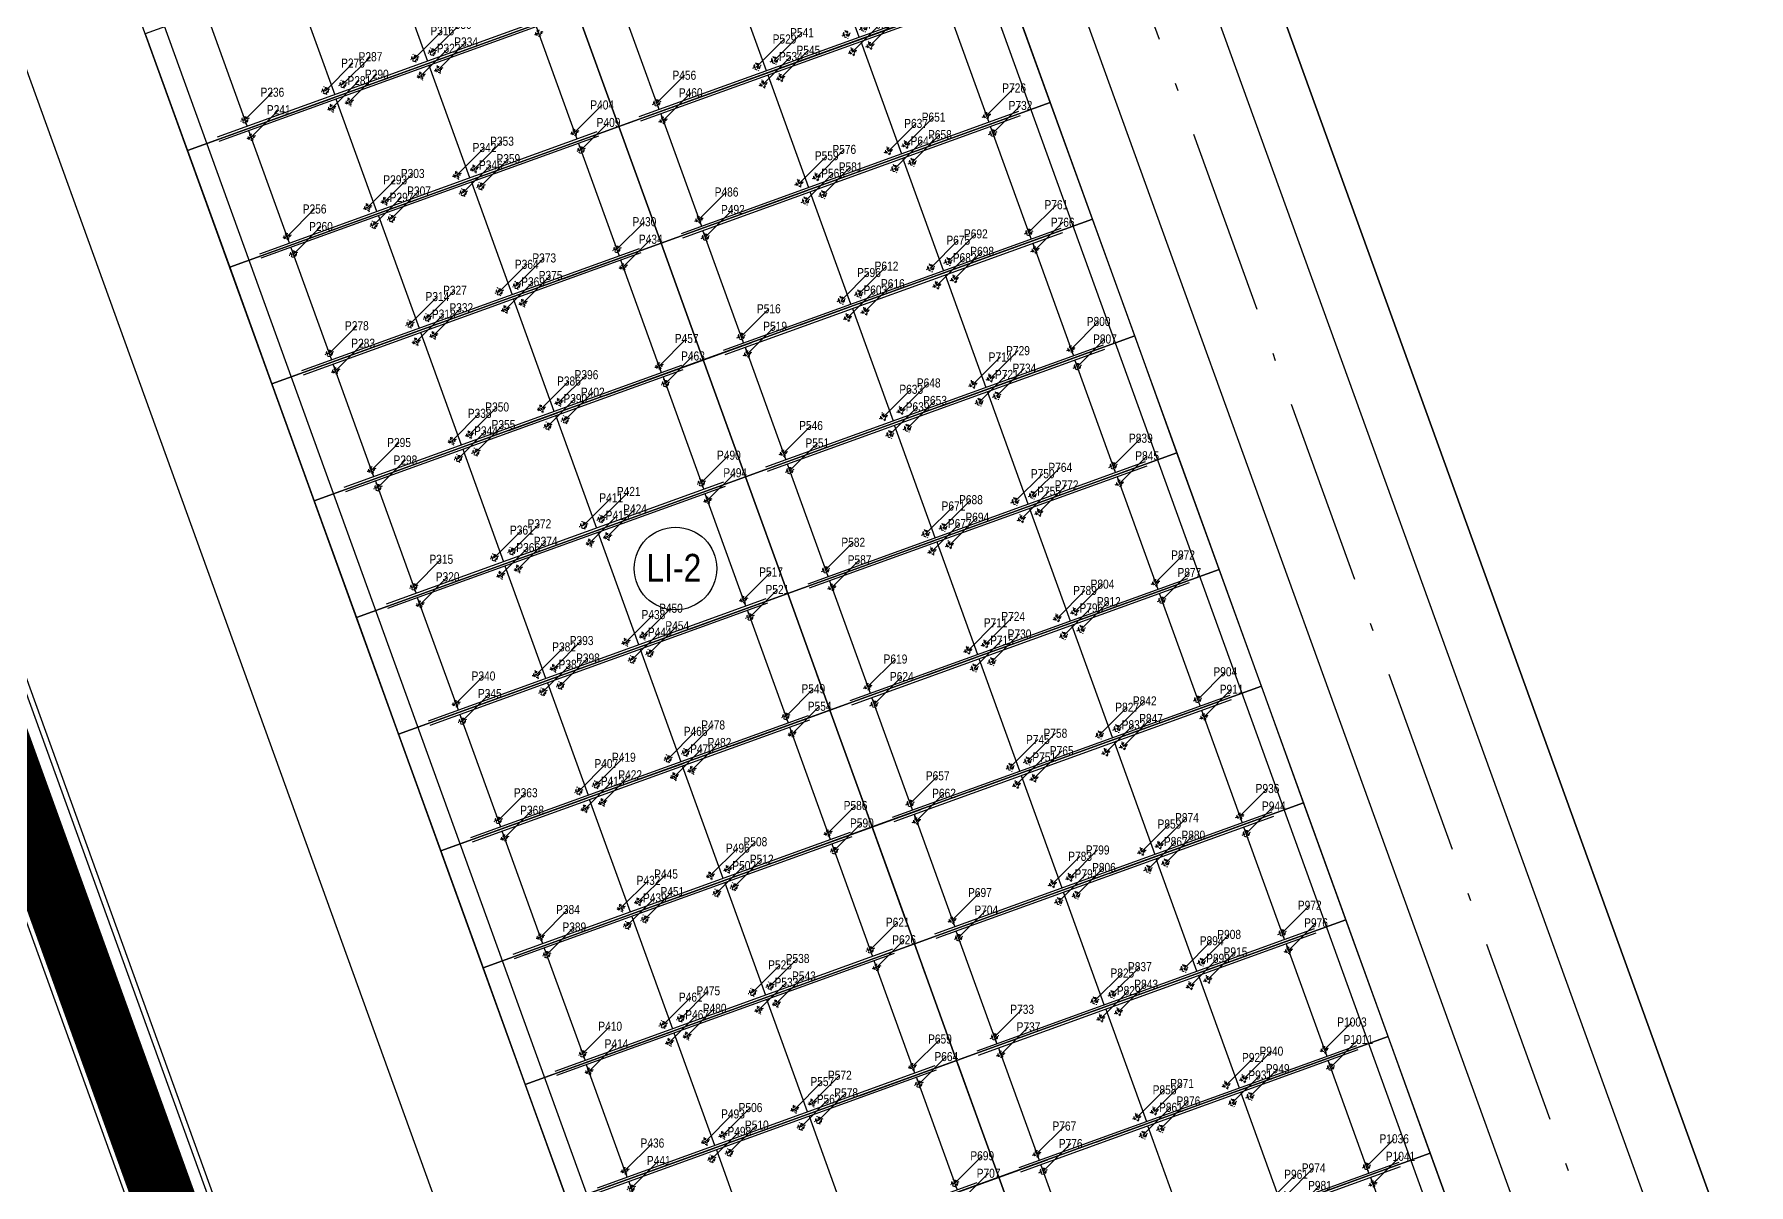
# Model space of a CAD drawing. Header units: millimetres. Extents: x 0 to 571985, y 0 to 2066666.
# Drawn here: x 568657.5 to 568740.3, y 2066276.6 to 2066332.2 of the extents above; entities that cross this region are included whole.
import ezdxf
from ezdxf.enums import TextEntityAlignment as Align
from ezdxf.xclip import XClip

# ---------------------------------------------------------------- set-up
doc = ezdxf.new("R2010")
doc.units = ezdxf.units.MM
for name, pattern in [('ACAD_ISO10W100', [18.5, 12, -3, 0.5, -3]), ('CENTER', [3, 1.5, -0.5, 0.5, -0.5]), ('CENTER2', [1.125, 0.75, -0.125, 0.125, -0.125]), ('HIDDEN', [0.75, 0.5, -0.25]), ('Xref Grid (A1)$0$CENTER2', [1.125, 0.75, -0.125, 0.125, -0.125])]:
    doc.linetypes.add(name, pattern=pattern)
for name, color, linetype, lineweight in [('A-KY HIEU', 34, 'Continuous', 20), ('A-NET THAY', 125, 'Continuous', 18), ('boDnv', 54, 'Continuous', 25), ('E- RANH GIOI', 1, 'CENTER', 13), ('kata_text', 254, 'Continuous', 30)]:
    doc.layers.add(name, color=color, linetype=linetype, lineweight=lineweight)
for name, color, linetype in [('BoThamCo', 94, 'Continuous'), ('CDC.01.AXIS', 160, 'CENTER2'), ('ChiaLo', 128, 'CENTER'), ('datOlienke', 42, 'Continuous'), ('LogDg', 7, 'Continuous'), ('LoLK', 6, 'Continuous'), ('RANHGIOI', 2, 'HIDDEN'), ('TimDg', 222, 'Continuous'), ('ViaHeS', 32, 'Continuous'), ('Xref Grid (A1)$0$01.AXIS', 160, 'Xref Grid (A1)$0$CENTER2')]:
    doc.layers.add(name, color=color, linetype=linetype)
doc.styles.add('kata_dim', font='vnrms.shx', dxfattribs={"width": 0.66, "oblique": 7})
doc.styles.add('kata_text', font='arial.ttf', dxfattribs={"width": 0.8})
doc.styles.add('rms', font='romans.shx', dxfattribs={"width": 0.7, "bigfont": 'vns.shx'})
doc.styles.add('VNH', font='', dxfattribs={"height": 2.5})
doc.styles.get('VNH').set_extended_font_data('.VnArial NarrowH')
doc.linetypes.add('ADL', pattern='A,0.125,-0.15,["++",rms,S=0.5,R=0,X=0,Y=-0.2245],-1.35,1.125', length=2.75)
doc.dimstyles.new('kata_dim_iso', dxfattribs={"dimtxt": 2.5, "dimasz": 1.5, "dimexe": 1.5, "dimexo": 2.5, "dimtad": 1, "dimdec": 0, "dimzin": 0, "dimdsep": 46, "dimtxsty": 'kata_dim', "dimblk": 'kata_block_ArchTick', "dimcen": 0.09, "dimdle": 1.2, "dimclrd": 8, "dimclre": 8, "dimclrt": 3, "dimadec": 0, "dimazin": 0, "dimtfac": 1, "dimtdec": 0, "dimtix": 1, "dimtofl": 0, "dimtmove": 0, "dimatfit": 3, "dimfxl": 3.75, "dimfxlon": 1, "dimtolj": 1, "dimtzin": 0, "dimarcsym": 0})

# ---------------------------------------------------------------- blocks, each defined once
blk = doc.blocks.new('NEN')
at = {"layer": 'boDnv', "color": 10, "linetype": 'ADL', "ltscale": 0.25}
for points in [[(72.798, 19.248), (66.728, 21.45), (39.936, 9.771), (37.882, 4.109), (87.299, -94.695), (93.027, -96.404), (118.311, -81.695), (120.17, -75.467)], [(9.135, -145.213), (3.993, -143.345), (-37.434, -28.806), (-34.864, -22.833), (-8.048, -11.144), (-2.559, -13.506), (37.289, -123.679), (34.915, -130.214)], [(-60.776, -174.696), (-66.483, -171.94), (-108.509, -55.746), (-105.859, -50.094), (-78.427, -40.172), (-72.774, -42.821), (-30.437, -159.877), (-33.11, -165.412)]]:
    blk.add_lwpolyline(points, close=True, dxfattribs=at)
at = {"layer": 'BoThamCo'}
blk.add_lwpolyline([(25.78, -0.755), (18.959, 1.719), (12.14, -1.254), (9.257, -7.953), (48.895, -117.546), (54.917, -119.734), (74.12, -108.562), (76.205, -101.576)], close=True, dxfattribs=at)
blk.add_lwpolyline([(-54.313, -43.147), (-17.615, -144.611, 1), (-14.323, -143.421), (-51.021, -41.957, 1)], format="xyb", close=True, dxfattribs=at)
at = {"layer": 'ChiaLo', "ltscale": 5}
for points in [[(22.483, -138.604), (-21.838, -16.064)], [(-32.614, -45.073), (5.001, -31.468)], [(-30.574, -50.715), (7.042, -37.11)], [(-28.533, -56.357), (9.082, -42.752)], [(-26.492, -61.999), (11.123, -48.395)], [(-24.451, -67.642), (13.164, -54.037)], [(-22.411, -73.284), (15.205, -59.679)], [(-20.37, -78.926), (17.245, -65.321)], [(-18.329, -84.569), (19.286, -70.964)], [(-16.288, -90.211), (21.327, -76.606)], [(-14.248, -95.853), (23.368, -82.248)], [(-12.207, -101.495), (25.408, -87.891)], [(-10.166, -107.138), (27.449, -93.533)]]:
    blk.add_lwpolyline(points, dxfattribs=at)
at = {"layer": 'datOlienke'}
for points in [[(73.514, 20.052), (66.694, 22.526), (39.142, 10.516), (36.795, 4.047), (86.598, -95.529), (93.156, -97.487), (119.156, -82.36), (121.241, -75.374)], [(9.234, -146.312), (3.211, -144.125), (-38.509, -28.774), (-35.626, -22.074), (-8.05, -10.054), (-1.766, -12.758), (38.353, -123.68), (35.731, -130.896)], [(-60.844, -175.774), (-67.285, -172.663), (-109.59, -55.697), (-106.589, -49.294), (-78.377, -39.09), (-71.975, -42.092), (-29.353, -159.933), (-32.393, -166.226)]]:
    blk.add_lwpolyline(points, close=True, dxfattribs=at)
at = {"layer": 'LogDg'}
for points in [[(34.296, -348.766, -0.124666), (14.114, -339.771, 0.262937), (-5.331, -336.771, -0.009345), (-40.959, -349.473), (-145.868, -384.68, 0.405257), (-155.456, -403.235), (-146.557, -432.72), (-158.046, -436.187), (-166.572, -407.936, 0.423227), (-185.704, -398.049), (-272.077, -427.035, 0.40652), (-277.181, -436.964), (-262.947, -483.397), (-271.552, -486.035), (-285.593, -440.232, 0.421949), (-295.787, -434.992), (-422.26, -477.436, 0.346831), (-427.684, -485.726), (-426.662, -497.249, 0.109851), (-417.21, -527.045), (-422.398, -530.058, -0.109851), (-432.639, -497.779), (-433.194, -491.512, 0.484967), (-443.708, -484.634), (-484.199, -498.222, 0.36701), (-492.228, -511.51), (-484.402, -560.012), (-490.326, -560.967), (-497.433, -516.92, 0.457512), (-512.889, -507.388), (-525.337, -511.314, 0.375227), (-533.554, -524.795, 0.049445), (-523.248, -562.118), (-518.404, -576.577), (-525.515, -578.96), (-530.307, -564.659, -0.044276), (-540.221, -530.036, 0.448349), (-555.614, -520.863), (-568.853, -525.038), (-576.072, -502.149), (-552.391, -494.681, 0.333336), (-544.003, -482.976), (-545.865, -397.305, 0.120559), (-569.998, -307.198), (-621.979, -219.712, 0.334943), (-635.359, -214.239), (-686.931, -227.855), (-689.803, -216.977), (-647.957, -205.93, 0.498191), (-640.704, -188.198), (-654.378, -165.183, -0.144979), (-668.853, -108.061), (-659.845, 118.23, 0.428088), (-671.924, 130.707), (-689.222, 130.58), (-689.305, 141.83), (-670.344, 141.969, 0.400474), (-658.442, 153.492), (-657.828, 168.904), (-656.06, 189.374), (-648.588, 188.728), (-650.341, 168.432), (-650.889, 154.678, 0.425345), (-638.921, 142.201), (-621.613, 142.328, 0.402651), (-609.707, 153.94), (-609.387, 163.859, -0.019867), (-608.227, 179.942), (-606.8, 192.652), (-600.838, 191.983), (-602.264, 179.273, 0.019867), (-603.39, 163.665), (-603.676, 154.802, 0.425871), (-591.594, 142.415), (-548.362, 142.733), (-548.28, 131.483), (-592.887, 131.155, 0.401789), (-604.791, 119.578), (-607.754, 35.571, -0.005984), (-607.983, 30.718, 0.462462), (-599.177, 22.287), (-555.377, 26.801), (-554.762, 20.832), (-603.242, 15.836, 0.355613), (-610.381, 8.689), (-613.794, -24.838, 0.475348), (-605.015, -33.606), (-508.268, -23.636, 0.016072), (-476.806, -19.368, 0.37392), (-470.138, -11.259), (-470.705, 9.348), (-464.707, 9.513), (-464.235, -7.648, 0.461916), (-454.747, -15.288), (-421.581, -8.993, 0.020567), (-382.015, 0.216), (-299.764, 22.963, 0.415004), (-292.798, 35.293), (-296.969, 50.218), (-285.412, 53.448), (-281.218, 38.439, 0.413423), (-268.921, 31.492), (-169.968, 58.858, 0.427702), (-164.496, 69.052), (-169.623, 84.754), (-163.92, 86.616), (-158.479, 69.956, 0.400853), (-148.742, 64.729), (-123.897, 71.6, 0.437327), (-113.795, 91.173), (-114.462, 93.013), (-128.551, 136.154), (-105.736, 143.605), (-91.769, 100.833), (-90.91, 98.466, 0.429754), (-70.957, 89.772, 0.001079), (-63.934, 92.766, 0.001474), (-62.342, 93.454), (-47.534, 99.909, 0.386536), (-43.126, 109.726), (-48.301, 125.574), (-42.598, 127.436), (-38.076, 113.59, 0.442444), (-27.275, 108.739), (111.617, 169.28, 0.414214), (115.754, 179.811), (109.361, 194.478), (114.861, 196.875), (121.255, 182.208, 0.414214), (131.785, 178.071), (252.97, 230.894), (276.872, 241.312), (291.579, 249.057, 0.419837), (295.267, 261.365), (290.95, 269.196), (301.459, 274.99), (306.058, 266.648, 0.408717), (318.136, 263.031), (326.546, 267.464), (332.148, 256.836), (324.233, 252.656, 0.419466), (320.555, 240.352), (397.092, 101.523, 0.433643), (408.413, 98.649), (440.787, 119.386), (444.023, 114.334), (410.428, 92.813, 0.395048), (407.737, 82.215), (451.056, 3.639, -0.005576), (472.219, -35.781, 0.422017), (490.066, -41.118), (502.995, -33.918), (514.672, -54.886), (500.295, -62.892, 0.404193), (495.052, -80.181), (502.502, -94.711), (491.824, -100.186), (485.095, -87.061, 0.424556), (467.192, -81.64), (316.164, -165.913), (307.211, -171.115, 0.396001), (304.075, -181.611), (326.147, -225.742), (318.098, -229.768), (296.726, -187.038, 0.432664), (285.552, -183.699), (178.072, -246.148, 0.389772), (174.86, -256.488), (194.1, -297.126), (188.677, -299.693), (170.231, -260.733, 0.439085), (158.982, -257.239), (145.496, -265.075, -0.013452), (97.701, -291.151, 0.262926), (86.853, -307.563, -0.162068), (76.015, -333.842, 0.270323), (72.318, -353.653), (79.981, -375.074), (57.383, -383.157), (49.72, -361.737, 0.270325), (34.296, -348.766)], [(-54.548, -43.232), (-17.85, -144.696, 1), (-14.088, -143.336), (-50.786, -41.872, 1), (-54.548, -43.232)]]:
    blk.add_lwpolyline(points, format="xyb", dxfattribs=at)
for points in [[(83.769, -96.579), (34.233, 2.462, -0.429738), (38.192, 13.375), (65.731, 25.379, -0.398858), (76.083, 21.623), (124.061, -74.306, -0.395833), (120.929, -84.799), (94.947, -99.916, -0.432836)], [(57.283, -121.828), (75.893, -111.001, 0.395833), (79.025, -100.508), (28.348, 0.817, 0.398858), (17.996, 4.572), (10.657, 1.373, 0.395588), (6.33, -8.682), (45.737, -117.634, 0.467936)], [(-9.552, -7.434), (-39.866, -20.643, 0.395629), (-44.194, -30.698), (-2.582, -145.746, 0.467936), (8.964, -149.94), (37.955, -133.073, 0.362457), (41.455, -123.437), (1.167, -12.047, 0.433046)], [(-107.609, -46.473), (-76.576, -35.249, -0.414214), (-66.332, -40.051), (-23.727, -157.847, -0.421043), (-28.705, -168.153), (-59.999, -178.655, -0.407417), (-70.067, -173.791), (-112.411, -56.717, -0.414214)]]:
    blk.add_lwpolyline(points, format="xyb", close=True, dxfattribs=at)
at = {"layer": 'LoLK'}
for points in [[(7.042, -37.11), (5.001, -31.468), (-13.807, -38.27), (-11.766, -43.912)], [(-15.847, -32.628), (-24.311, -35.689), (-34.655, -39.43), (-32.614, -45.073), (-13.807, -38.27)], [(9.082, -42.752), (7.042, -37.11), (-11.766, -43.912), (-9.725, -49.555)], [(-13.807, -38.27), (-32.614, -45.073), (-30.574, -50.715), (-11.766, -43.912)], [(11.123, -48.395), (9.082, -42.752), (-9.725, -49.555), (-7.684, -55.197)], [(-11.766, -43.912), (-30.574, -50.715), (-28.533, -56.357), (-9.725, -49.555)], [(13.164, -54.037), (11.123, -48.395), (-7.684, -55.197), (-5.644, -60.839)], [(-7.684, -55.197), (-9.725, -49.555), (-28.533, -56.357), (-26.492, -61.999)], [(15.205, -59.679), (13.164, -54.037), (-5.644, -60.839), (-3.603, -66.482)], [(-7.684, -55.197), (-26.492, -61.999), (-24.451, -67.642), (-5.644, -60.839)], [(17.245, -65.321), (15.205, -59.679), (-3.603, -66.482), (-1.562, -72.124)], [(-5.644, -60.839), (-24.451, -67.642), (-22.411, -73.284), (-3.603, -66.482)], [(19.286, -70.964), (17.245, -65.321), (-1.562, -72.124), (0.478, -77.766)], [(-1.562, -72.124), (-3.603, -66.482), (-22.411, -73.284), (-20.37, -78.926)], [(21.327, -76.606), (19.286, -70.964), (0.478, -77.766), (2.519, -83.408)], [(0.478, -77.766), (-1.562, -72.124), (-20.37, -78.926), (-18.329, -84.569)], [(23.368, -82.248), (21.327, -76.606), (2.519, -83.408), (4.56, -89.051)], [(0.478, -77.766), (-18.329, -84.569), (-16.288, -90.211), (2.519, -83.408)], [(25.408, -87.891), (23.368, -82.248), (4.56, -89.051), (6.601, -94.693)], [(2.519, -83.408), (-16.288, -90.211), (-14.248, -95.853), (4.56, -89.051)], [(27.449, -93.533), (25.408, -87.891), (6.601, -94.693), (8.641, -100.335)], [(4.56, -89.051), (-14.248, -95.853), (-12.207, -101.495), (6.601, -94.693)], [(29.49, -99.175), (27.449, -93.533), (8.641, -100.335), (10.682, -105.978)], [(6.601, -94.693), (-12.207, -101.495), (-10.166, -107.138), (8.641, -100.335)]]:
    blk.add_lwpolyline(points, close=True, dxfattribs=at)
at = {"layer": 'RANHGIOI', "color": 1, "ltscale": 9, "const_width": 1}
blk.add_lwpolyline([(460, -51.299, 0.006594), (435.293, -5.051), (303.078, 234.769), (284.672, 225.077), (-55.993, 76.586), (-56.839, 76.223, -0.005137), (-90.743, 62.093), (-377.217, -17.133, -0.020567), (-418.225, -26.678), (-463.443, -35.259, -0.021218), (-506.422, -41.541), (-623.638, -53.62), (-626.464, -70.884, 0.128574), (-620.42, -135.36), (-615.505, -148.86, 0.039408), (-607.143, -167.188), (-594.172, -190.555), (-547.57, -259.493, -0.11987), (-522.704, -326.397), (-507.917, -451.947), (-504.475, -473.277), (-499.271, -471.636), (-50.48, -321.024, 0.050684), (130.425, -239.135), (301.319, -139.843)], format="xyb", close=True, dxfattribs=at)
at = {"layer": 'RANHGIOI', "color": 5, "ltscale": 20, "const_width": 3}
blk.add_lwpolyline([(77.126, -402.722), (-90.743, 62.093)], dxfattribs=at)
at = {"layer": 'TimDg', "linetype": 'ACAD_ISO10W100', "ltscale": 0.75}
for points in [[(-618.456, -41.023), (-507.652, -29.604, 0.021218), (-465.681, -23.47), (-420.462, -14.888, 0.020567), (-380.415, -5.567), (-94.607, 73.475, 0.005041), (-61.569, 87.252, 0.001474), (-59.945, 87.954), (279.472, 235.9), (307.904, 250.872)], [(-358.633, -282.039), (-15.318, -166.825, 0.050829), (-9.777, -164.314), (222.735, -29.039)]]:
    blk.add_lwpolyline(points, format="xyb", dxfattribs=at)
for points in [[(80.71, -412.741), (34.278, -282.941), (-103.138, 96.993), (-128.229, 173.827)], [(26.363, 11.491), (109.634, -155.002)], [(47.399, -131.05), (0, 0)], [(9.149, -213.464), (246.062, -75.628)]]:
    blk.add_lwpolyline(points, dxfattribs=at)
at = {"layer": 'ViaHeS', "elevation": 0}
blk.add_lwpolyline([(-483.362, -504.27), (-441.21, -490.124), (-436.029, -493.514), (-435.627, -498.044, 0.109851), (-424.993, -531.564), (-414.615, -525.539, -0.109851), (-423.674, -496.984), (-424.342, -489.445), (-420.001, -483.006), (-295.249, -441.14), (-289.043, -444.33), (-275.854, -487.354), (-258.645, -482.078), (-271.972, -438.601), (-268.698, -432.23), (-181.634, -403.012), (-172.975, -407.486), (-163.79, -437.92), (-140.813, -430.986), (-150.211, -399.847), (-145.597, -390.918), (-39.026, -355.153, 0.008545), (-6.235, -343.522, -0.249193), (12.375, -345.964, 0.09975), (30.772, -354.181, -0.256949), (45.215, -366.957), (51.733, -385.178), (85.63, -373.053), (79.112, -354.831, -0.256949), (82.174, -335.793, 0.136918), (92.607, -310.438, -0.249193), (103.308, -295.017, 0.012659), (148.511, -270.262), (162.157, -262.333), (168.62, -264.341), (185.966, -300.977), (196.811, -295.842), (179.033, -258.291), (181.216, -251.26), (287.384, -189.574), (293.944, -191.534), (314.073, -231.781), (330.172, -223.729), (309.538, -182.474), (311.625, -175.49), (319.134, -171.127), (408.277, -121.386), (412.274, -122.589), (434.351, -165.321), (442.347, -161.19), (420.137, -118.201), (421.38, -114.074), (470.335, -86.758), (479.641, -89.576), (486.485, -102.924), (507.841, -91.973), (500.499, -77.654), (503.421, -68.019), (517.591, -60.128), (500.076, -28.676), (486.971, -35.974), (477.625, -33.17, 0.0056), (456.311, 6.536), (412.324, 86.322), (414.12, 93.398), (444.832, 113.071), (439.977, 120.649), (409.766, 101.296), (403.142, 102.978), (327.714, 239.794), (330.524, 249.193), (334.945, 251.528), (323.749, 272.772), (318.926, 270.23), (309.354, 273.096), (306.713, 277.887), (285.696, 266.299), (288.11, 261.921), (285.295, 252.529), (274.271, 246.724), (129.387, 183.571), (122.806, 186.157), (117.612, 198.074), (106.611, 193.279), (111.806, 181.362), (109.22, 174.781), (26.33, 138.65), (-29.869, 114.154), (-36.004, 116.909), (-39.746, 128.368), (-51.153, 124.642), (-47.055, 112.092), (-50.086, 105.341), (-75.921, 94.08), (-84.511, 97.937), (-100.033, 145.467), (-134.254, 134.292), (-118.657, 86.529), (-123.231, 78.009), (-150.258, 70.535), (-156.629, 73.955), (-161.068, 87.547), (-172.475, 83.822), (-168.207, 70.753), (-171.474, 64.667), (-269.546, 37.545), (-275.711, 41.028), (-279.634, 55.063), (-302.748, 48.603), (-298.843, 34.63), (-302.316, 28.482), (-383.614, 5.999, -0.020567), (-422.7, -3.099), (-456.246, -9.465), (-461.296, -5.399), (-461.708, 9.595), (-473.703, 9.265), (-473.239, -7.637), (-478.028, -13.489, -0.015955), (-508.883, -17.667), (-606.147, -27.691), (-610.614, -23.229), (-607.49, 7.461), (-602.01, 12.947), (-554.455, 17.848), (-555.685, 29.785), (-600.448, 25.172), (-605.043, 29.645, 0.007073), (-604.756, 35.466), (-601.912, 116.095), (-594.665, 123.142), (-548.221, 123.483), (-548.421, 150.733), (-593.42, 150.402), (-600.493, 157.35, -0.027886), (-599.283, 178.939), (-597.857, 191.648), (-609.782, 192.987), (-611.208, 180.277, 0.019867), (-612.385, 163.955), (-612.597, 157.389), (-619.823, 150.342), (-639.316, 150.198), (-646.998, 158.133), (-646.598, 168.196), (-644.852, 188.405), (-659.796, 189.697), (-661.572, 169.14), (-662.014, 158.023), (-670.332, 149.97), (-689.364, 149.83), (-689.163, 122.58), (-671.417, 122.71), (-663.736, 114.776), (-672.6, -107.912, 0.144979), (-657.602, -167.099), (-644.687, -188.836), (-648.335, -197.756), (-691.845, -209.242), (-684.889, -235.59), (-633.86, -222.118), (-622.039, -226.953), (-573.255, -309.058, -0.120474), (-549.614, -397.387), (-547.842, -478.902), (-555.298, -489.306), (-577.876, -496.427), (-567.048, -530.76), (-552.743, -526.248), (-543.713, -531.719, 0.042979), (-533.836, -565.928), (-529.071, -580.151), (-514.848, -575.386), (-519.719, -560.846, -0.045576), (-529.315, -527.166), (-523.005, -516.87), (-508.247, -512.215), (-500.456, -517.02), (-493.287, -561.445), (-481.44, -559.534), (-488.883, -513.408), (-483.362, -504.27)], format="xyb", dxfattribs=at)
at = {"layer": 'ViaHeS'}
for points in [[(73.514, 20.052), (66.694, 22.526), (39.142, 10.516), (36.795, 4.047), (86.598, -95.529), (93.156, -97.487), (119.156, -82.36), (121.241, -75.374)], [(48.895, -117.546), (9.257, -7.953), (12.14, -1.254), (18.959, 1.719), (25.78, -0.755), (76.205, -101.576), (74.12, -108.562), (54.917, -119.734)], [(9.234, -146.312), (3.211, -144.125), (-38.509, -28.774), (-35.626, -22.074), (-8.05, -10.054), (-1.766, -12.758), (38.353, -123.68), (35.731, -130.896)], [(-60.844, -175.774), (-67.285, -172.663), (-109.59, -55.697), (-106.589, -49.294), (-78.377, -39.09), (-71.975, -42.092), (-29.353, -159.933), (-32.393, -166.226)]]:
    blk.add_lwpolyline(points, close=True, dxfattribs=at)
blk = doc.blocks.new('NEN K02')
at = {"layer": 'datOlienke'}
blk.add_lwpolyline([(-109.225, 40), (-114.488, 35.007), (-116.072, 4.993), (-111.335, 0), (0, 0), (4.684, 4.99), (2.786, 35.01), (-2.53, 40)], close=True, dxfattribs=at)
blk = doc.blocks.new('NEN I02')
at = {"layer": 'datOlienke'}
blk.add_lwpolyline([(4.105, 4.919), (0, 0), (-122.664, 0), (-127.984, 4.99), (-129.908, 35.01), (-125.228, 40), (-7.274, 40), (-1.379, 35.081)], close=True, dxfattribs=at)
at = {"layer": 'LoLK'}
for points in [[(-99.332, 40), (-105.332, 40), (-105.332, 20), (-99.332, 20)], [(-93.332, 40), (-99.332, 40), (-99.332, 20), (-93.332, 20)], [(-87.332, 40), (-93.332, 40), (-93.332, 20), (-87.332, 20)], [(-81.332, 40), (-87.332, 40), (-87.332, 20), (-81.332, 20)], [(-75.332, 40), (-81.332, 40), (-81.332, 20), (-75.332, 20)], [(-69.332, 40), (-75.332, 40), (-75.332, 20), (-69.332, 20)], [(-63.332, 40), (-69.332, 40), (-69.332, 20), (-63.332, 20)], [(-57.332, 40), (-63.332, 40), (-63.332, 20), (-57.332, 20)], [(-51.332, 40), (-57.332, 40), (-57.332, 20), (-51.332, 20)], [(-45.332, 40), (-51.332, 40), (-51.332, 20), (-45.332, 20)], [(-39.332, 40), (-45.332, 40), (-45.332, 20), (-39.332, 20)], [(-33.332, 40), (-39.332, 40), (-39.332, 20), (-33.332, 20)], [(-111.332, 20), (-111.332, 11), (-111.332, 0), (-105.332, 0), (-105.332, 20)], [(-105.332, 20), (-105.332, 0), (-99.332, 0), (-99.332, 20)], [(-99.332, 20), (-99.332, 0), (-93.332, 0), (-93.332, 20)], [(-87.332, 20), (-93.332, 20), (-93.332, 0), (-87.332, 0)], [(-87.332, 20), (-87.332, 0), (-81.332, 0), (-81.332, 20)], [(-81.332, 20), (-81.332, 0), (-75.332, 0), (-75.332, 20)], [(-69.332, 20), (-75.332, 20), (-75.332, 0), (-69.332, 0)], [(-63.332, 20), (-69.332, 20), (-69.332, 0), (-63.332, 0)], [(-63.332, 20), (-63.332, 0), (-57.332, 0), (-57.332, 20)], [(-57.332, 20), (-57.332, 0), (-51.332, 0), (-51.332, 20)], [(-51.332, 20), (-51.332, 0), (-45.332, 0), (-45.332, 20)], [(-45.332, 20), (-45.332, 0), (-39.332, 0), (-39.332, 20)]]:
    blk.add_lwpolyline(points, close=True, dxfattribs=at)
blk = doc.blocks.new('A$C758D662A')
at = {"linetype": 'HIDDEN', "ltscale": 500}
for radius in [300, 200]:
    blk.add_circle((0, 0), radius, dxfattribs=at)
at = {"layer": 'CDC.01.AXIS', "ltscale": 200}
for p, q in [((437, 0), (-437, 0)), ((0, 437), (0, -437))]:
    blk.add_line(p, q, dxfattribs=at)
blk = doc.blocks.new('pile Plan')
at = {"xscale": 0.5, "yscale": 0.5, "zscale": 0.5}
for p in [(340, 14779), (5440.000004, 14779), (340, 9630), (5440.000004, 9630), (340, 8730), (5440.000004, 8730), (340, 5040), (5440.000004, 5040), (340, 4140), (5440.000004, 4140), (340, -1), (5440.000004, -1)]:
    blk.add_blockref('A$C758D662A', p, dxfattribs=at)
blk = doc.blocks.new('a5 sao - 2')
at = {"layer": 'Xref Grid (A1)$0$01.AXIS', "ltscale": 500}
for p, q in [((-5.89, -1.086), (-5.89, -18.434)), ((-0.11, -1.086), (-0.11, -18.434)), ((-5.89, -2.11), (-0.11, -2.11)), ((-5.89, -7.62), (-0.11, -7.62)), ((-5.89, -12.39), (-0.11, -12.39)), ((-5.89, -16.89), (-0.11, -16.89))]:
    blk.add_line(p, q, dxfattribs=at)
at = {"xscale": 0.001, "yscale": 0.001, "zscale": 0.001}
blk.add_blockref('pile Plan', (-5.89, -16.89), dxfattribs=at)
blk = doc.blocks.new('a1 sao - 2')
at = {"layer": 'Xref Grid (A1)$0$01.AXIS', "ltscale": 500}
for p, q in [((0.11, -1.086), (0.11, -18.434)), ((5.89, -1.086), (5.89, -18.434)), ((0.11, -2.11), (5.89, -2.11)), ((0.11, -7.62), (5.89, -7.62)), ((0.11, -12.39), (5.89, -12.39)), ((0.11, -16.89), (5.89, -16.89))]:
    blk.add_line(p, q, dxfattribs=at)
at = {"xscale": 0.001, "yscale": 0.001, "zscale": 0.001}
blk.add_blockref('pile Plan', (0.11, -16.89), dxfattribs=at)
blk = doc.blocks.new('A1 - 2')
at = {"layer": 'Xref Grid (A1)$0$01.AXIS', "ltscale": 500}
for p, q in [((0.11, -1.086), (0.11, -18.434)), ((5.89, -1.086), (5.89, -18.434)), ((0.11, -2.11), (5.89, -2.11)), ((0.11, -7.62), (5.89, -7.62)), ((0.11, -12.39), (5.89, -12.39)), ((0.11, -16.89), (5.89, -16.89))]:
    blk.add_line(p, q, dxfattribs=at)
at = {"xscale": 0.001, "yscale": 0.001, "zscale": 0.001}
blk.add_blockref('pile Plan', (0.11, -16.89), dxfattribs=at)
blk = doc.blocks.new('A5 - 2')
at = {"layer": 'Xref Grid (A1)$0$01.AXIS', "ltscale": 500}
for p, q in [((0.11, -1.086), (0.11, -18.434)), ((5.89, -1.086), (5.89, -18.434)), ((0.11, -2.11), (5.89, -2.11)), ((0.11, -7.62), (5.89, -7.62)), ((0.11, -12.39), (5.89, -12.39)), ((0.11, -16.89), (5.89, -16.89))]:
    blk.add_line(p, q, dxfattribs=at)
at = {"xscale": 0.001, "yscale": 0.001, "zscale": 0.001}
blk.add_blockref('pile Plan', (0.11, -16.89), dxfattribs=at)
blk = doc.blocks.new('A$C33BC4D2A')
at = {"layer": 'A-KY HIEU', "color": 0, "const_width": 1.022}
blk.add_lwpolyline([(14.345, -292.097), (14.345, -4.903), (414.985, -4.903), (414.985, -292.097)], close=True, dxfattribs=at)
at = {"layer": 'Defpoints', "color": 125}
blk.add_lwpolyline([(0, -297), (420, -297), (420, 0), (0, 0)], close=True, dxfattribs=at)
blk = doc.blocks.new('kata_block_ArchTick')
at = {"color": 8}
blk.add_line((1, 0), (-1, 0), dxfattribs=at)
at = {"color": 8, "const_width": 0.15}
blk.add_lwpolyline([(-0.5, -0.5), (0.5, 0.5)], dxfattribs=at)
blk = doc.blocks.new('*U101')
at = {"color": 0, "ltscale": 0.8, "style": 'kata_text', "width": 0.8}
blk.add_attdef('TEN', text='', height=2.2, dxfattribs=at).set_placement((6.67, 6.67), align=Align.MIDDLE_CENTER)
at = {"color": 0, "ltscale": 0.8, "style": 'kata_text', "width": 0.8, "flags": 1}
blk.add_attdef('CHU_THICH', text='', height=2.2, dxfattribs=at).set_placement((0, 0), align=Align.MIDDLE_CENTER)
at = {"layer": 'Defpoints'}
blk.add_leader([(0, 0), (6.67, 6.67)], dimstyle='kata_dim_iso', override={"dimasz": 0.6, "dimgap": 0.625, "dimtad": 0}, dxfattribs=at)
blk = doc.blocks.new('A$C6D5A56A7')
at = {"layer": 'kata_text', "xscale": 0.2, "yscale": 0.2, "zscale": 0.2}
for p, values in [((69.669, -105.695, 0.002), {'TEN': 'P620'}), ((47.659, -106.318, 0.002), {'TEN': 'P316'}), ((48.506, -106.012, 0.002), {'TEN': 'P330'}), ((64.201, -106.716, 0.002), {'TEN': 'P529'}), ((65.047, -106.41, 0.002), {'TEN': 'P541'}), ((68.823, -106.001, 0.002), {'TEN': 'P607'}), ((44.189, -107.573, 0.002), {'TEN': 'P287'}), ((47.965, -107.165, 0.002), {'TEN': 'P322'}), ((48.812, -106.859, 0.002), {'TEN': 'P334'}), ((64.507, -107.562, 0.002), {'TEN': 'P534'}), ((65.353, -107.256, 0.002), {'TEN': 'P545'}), ((43.343, -107.88, 0.002), {'TEN': 'P276'}), ((44.495, -108.42, 0.002), {'TEN': 'P290'}), ((43.649, -108.726, 0.002), {'TEN': 'P281'}), ((59.359, -108.467, 0.002), {'TEN': 'P456'}), ((75.298, -109.083, 0.002), {'TEN': 'P726'}), ((39.449, -109.288, 0.002), {'TEN': 'P236'}), ((55.388, -109.903, 0.002), {'TEN': 'P404'}), ((59.665, -109.314, 0.002), {'TEN': 'P460'}), ((75.604, -109.929, 0.002), {'TEN': 'P732'}), ((39.755, -110.134, 0.002), {'TEN': 'P241'}), ((55.694, -110.75, 0.002), {'TEN': 'P409'}), ((70.558, -110.797, 0.002), {'TEN': 'P637'}), ((71.404, -110.491, 0.002), {'TEN': 'P651'}), ((50.546, -111.655, 0.002), {'TEN': 'P353'}), ((70.864, -111.643, 0.002), {'TEN': 'P642'}), ((71.71, -111.337, 0.002), {'TEN': 'P658'}), ((49.7, -111.961, 0.002), {'TEN': 'P342'}), ((50.852, -112.501, 0.002), {'TEN': 'P359'}), ((66.241, -112.358, 0.002), {'TEN': 'P559'}), ((67.088, -112.052, 0.002), {'TEN': 'P576'}), ((46.23, -113.216, 0.002), {'TEN': 'P303'}), ((50.006, -112.807, 0.002), {'TEN': 'P346'}), ((66.547, -113.205, 0.002), {'TEN': 'P566'}), ((67.394, -112.899, 0.002), {'TEN': 'P581'}), ((45.384, -113.522, 0.002), {'TEN': 'P293'}), ((46.536, -114.062, 0.002), {'TEN': 'P307'}), ((61.399, -114.11, 0.002), {'TEN': 'P486'}), ((41.489, -114.93, 0.002), {'TEN': 'P256'}), ((45.69, -114.368, 0.002), {'TEN': 'P297'}), ((61.705, -114.956, 0.002), {'TEN': 'P492'}), ((77.339, -114.725, 0.002), {'TEN': 'P761'}), ((41.796, -115.777, 0.002), {'TEN': 'P260'}), ((57.429, -115.546, 0.002), {'TEN': 'P430'}), ((77.645, -115.571, 0.002), {'TEN': 'P766'}), ((57.735, -116.392, 0.002), {'TEN': 'P434'}), ((72.598, -116.439, 0.002), {'TEN': 'P675'}), ((73.445, -116.133, 0.002), {'TEN': 'P692'}), ((52.587, -117.297, 0.002), {'TEN': 'P373'}), ((72.905, -117.286, 0.002), {'TEN': 'P682'}), ((73.751, -116.98, 0.002), {'TEN': 'P698'}), ((51.741, -117.603, 0.002), {'TEN': 'P364'}), ((52.893, -118.143, 0.002), {'TEN': 'P375'}), ((68.282, -118.001, 0.002), {'TEN': 'P596'}), ((69.128, -117.694, 0.002), {'TEN': 'P612'}), ((47.424, -119.164, 0.002), {'TEN': 'P314'}), ((48.271, -118.858, 0.002), {'TEN': 'P327'}), ((52.047, -118.449, 0.002), {'TEN': 'P369'}), ((68.588, -118.847, 0.002), {'TEN': 'P603'}), ((69.435, -118.541, 0.002), {'TEN': 'P616'}), ((47.73, -120.01, 0.002), {'TEN': 'P318'}), ((48.577, -119.704, 0.002), {'TEN': 'P332'}), ((63.44, -119.752, 0.002), {'TEN': 'P516'}), ((43.53, -120.573, 0.002), {'TEN': 'P278'}), ((63.746, -120.598, 0.002), {'TEN': 'P519'}), ((79.38, -120.367, 0.002), {'TEN': 'P800'}), ((43.836, -121.419, 0.002), {'TEN': 'P283'}), ((59.47, -121.188, 0.002), {'TEN': 'P457'}), ((79.686, -121.213, 0.002), {'TEN': 'P807'}), ((59.776, -122.034, 0.002), {'TEN': 'P463'}), ((74.639, -122.082, 0.002), {'TEN': 'P714'}), ((75.485, -121.776, 0.002), {'TEN': 'P729'}), ((53.781, -123.245, 0.002), {'TEN': 'P386'}), ((54.628, -122.939, 0.002), {'TEN': 'P396'}), ((71.169, -123.337, 0.002), {'TEN': 'P648'}), ((74.945, -122.928, 0.002), {'TEN': 'P721'}), ((75.792, -122.622, 0.002), {'TEN': 'P734'}), ((54.087, -124.092, 0.002), {'TEN': 'P390'}), ((54.934, -123.785, 0.002), {'TEN': 'P402'}), ((70.323, -123.643, 0.002), {'TEN': 'P633'}), ((71.475, -124.183, 0.002), {'TEN': 'P653'}), ((49.465, -124.806, 0.002), {'TEN': 'P338'}), ((50.311, -124.5, 0.002), {'TEN': 'P350'}), ((70.629, -124.489, 0.002), {'TEN': 'P639'}), ((49.771, -125.653, 0.002), {'TEN': 'P344'}), ((50.617, -125.347, 0.002), {'TEN': 'P355'}), ((65.481, -125.394, 0.002), {'TEN': 'P546'}), ((45.571, -126.215, 0.002), {'TEN': 'P295'}), ((65.787, -126.24, 0.002), {'TEN': 'P551'}), ((81.42, -126.009, 0.002), {'TEN': 'P839'}), ((45.877, -127.061, 0.002), {'TEN': 'P298'}), ((61.51, -126.83, 0.002), {'TEN': 'P490'}), ((77.526, -127.418, 0.002), {'TEN': 'P764'}), ((81.726, -126.856, 0.002), {'TEN': 'P845'}), ((61.817, -127.676, 0.002), {'TEN': 'P494'}), ((76.68, -127.724, 0.002), {'TEN': 'P750'}), ((77.832, -128.264, 0.002), {'TEN': 'P772'}), ((55.822, -128.888, 0.002), {'TEN': 'P411'}), ((56.668, -128.581, 0.002), {'TEN': 'P421'}), ((73.21, -128.979, 0.002), {'TEN': 'P688'}), ((76.986, -128.57, 0.002), {'TEN': 'P755'}), ((56.128, -129.734, 0.002), {'TEN': 'P415'}), ((56.975, -129.428, 0.002), {'TEN': 'P424'}), ((72.364, -129.285, 0.002), {'TEN': 'P671'}), ((73.516, -129.825, 0.002), {'TEN': 'P694'}), ((51.506, -130.449, 0.002), {'TEN': 'P361'}), ((52.352, -130.143, 0.002), {'TEN': 'P372'}), ((72.67, -130.131, 0.002), {'TEN': 'P677'}), ((51.812, -131.295, 0.002), {'TEN': 'P366'}), ((52.658, -130.989, 0.002), {'TEN': 'P374'}), ((67.522, -131.036, 0.002), {'TEN': 'P582'}), ((47.612, -131.857, 0.002), {'TEN': 'P315'}), ((67.828, -131.883, 0.002), {'TEN': 'P587'}), ((83.461, -131.652, 0.002), {'TEN': 'P872'}), ((47.918, -132.703, 0.002), {'TEN': 'P320'}), ((63.551, -132.472, 0.002), {'TEN': 'P517'}), ((79.567, -133.06, 0.002), {'TEN': 'P804'}), ((83.767, -132.498, 0.002), {'TEN': 'P877'}), ((63.857, -133.319, 0.002), {'TEN': 'P521'}), ((78.721, -133.366, 0.002), {'TEN': 'P789'}), ((79.873, -133.907, 0.002), {'TEN': 'P812'}), ((57.863, -134.53, 0.002), {'TEN': 'P438'}), ((58.709, -134.224, 0.002), {'TEN': 'P450'}), ((74.404, -134.927, 0.002), {'TEN': 'P711'}), ((75.251, -134.621, 0.002), {'TEN': 'P724'}), ((79.027, -134.213, 0.002), {'TEN': 'P796'}), ((54.393, -135.785, 0.002), {'TEN': 'P393'}), ((58.169, -135.376, 0.002), {'TEN': 'P444'}), ((59.015, -135.07, 0.002), {'TEN': 'P454'}), ((74.71, -135.774, 0.002), {'TEN': 'P715'}), ((75.557, -135.468, 0.002), {'TEN': 'P730'}), ((53.546, -136.091, 0.002), {'TEN': 'P382'}), ((53.853, -136.937, 0.002), {'TEN': 'P387'}), ((54.699, -136.631, 0.002), {'TEN': 'P398'}), ((69.562, -136.679, 0.002), {'TEN': 'P619'}), ((85.502, -137.294, 0.002), {'TEN': 'P904'}), ((49.652, -137.499, 0.002), {'TEN': 'P340'}), ((65.592, -138.115, 0.002), {'TEN': 'P549'}), ((69.868, -137.525, 0.002), {'TEN': 'P624'}), ((85.808, -138.14, 0.002), {'TEN': 'P911'}), ((49.958, -138.346, 0.002), {'TEN': 'P345'}), ((65.898, -138.961, 0.002), {'TEN': 'P554'}), ((80.761, -139.009, 0.002), {'TEN': 'P827'}), ((81.608, -138.702, 0.002), {'TEN': 'P842'}), ((60.75, -139.866, 0.002), {'TEN': 'P478'}), ((81.067, -139.855, 0.002), {'TEN': 'P832'}), ((81.914, -139.549, 0.002), {'TEN': 'P847'}), ((59.904, -140.172, 0.002), {'TEN': 'P466'}), ((61.056, -140.712, 0.002), {'TEN': 'P482'}), ((76.445, -140.57, 0.002), {'TEN': 'P745'}), ((77.291, -140.264, 0.002), {'TEN': 'P758'}), ((56.434, -141.427, 0.002), {'TEN': 'P419'}), ((60.21, -141.018, 0.002), {'TEN': 'P470'}), ((76.751, -141.416, 0.002), {'TEN': 'P751'}), ((77.597, -141.11, 0.002), {'TEN': 'P765'}), ((55.587, -141.733, 0.002), {'TEN': 'P407'}), ((56.74, -142.273, 0.002), {'TEN': 'P422'}), ((71.603, -142.321, 0.002), {'TEN': 'P657'}), ((51.693, -143.142, 0.002), {'TEN': 'P363'}), ((55.893, -142.58, 0.002), {'TEN': 'P413'}), ((71.909, -143.167, 0.002), {'TEN': 'P662'}), ((87.543, -142.936, 0.002), {'TEN': 'P936'}), ((51.999, -143.988, 0.002), {'TEN': 'P368'}), ((67.633, -143.757, 0.002), {'TEN': 'P586'}), ((87.849, -143.783, 0.002), {'TEN': 'P944'}), ((67.939, -144.603, 0.002), {'TEN': 'P590'}), ((82.802, -144.651, 0.002), {'TEN': 'P859'}), ((83.648, -144.345, 0.002), {'TEN': 'P874'}), ((62.791, -145.508, 0.002), {'TEN': 'P508'}), ((83.108, -145.497, 0.002), {'TEN': 'P867'}), ((83.955, -145.191, 0.002), {'TEN': 'P880'}), ((61.944, -145.814, 0.002), {'TEN': 'P496'}), ((63.097, -146.355, 0.002), {'TEN': 'P512'}), ((78.486, -146.212, 0.002), {'TEN': 'P783'}), ((79.332, -145.906, 0.002), {'TEN': 'P799'}), ((57.628, -147.376, 0.002), {'TEN': 'P432'}), ((58.474, -147.069, 0.002), {'TEN': 'P445'}), ((62.25, -146.661, 0.002), {'TEN': 'P502'}), ((78.792, -147.058, 0.002), {'TEN': 'P791'}), ((79.638, -146.752, 0.002), {'TEN': 'P806'}), ((58.78, -147.916, 0.002), {'TEN': 'P451'}), ((73.644, -147.963, 0.002), {'TEN': 'P697'}), ((53.734, -148.784, 0.002), {'TEN': 'P384'}), ((57.934, -148.222, 0.002), {'TEN': 'P439'}), ((73.95, -148.81, 0.002), {'TEN': 'P704'}), ((89.583, -148.579, 0.002), {'TEN': 'P972'}), ((54.04, -149.63, 0.002), {'TEN': 'P389'}), ((69.673, -149.399, 0.002), {'TEN': 'P621'}), ((89.889, -149.425, 0.002), {'TEN': 'P976'}), ((69.98, -150.246, 0.002), {'TEN': 'P626'}), ((84.843, -150.293, 0.002), {'TEN': 'P894'}), ((85.689, -149.987, 0.002), {'TEN': 'P908'}), ((63.985, -151.457, 0.002), {'TEN': 'P525'}), ((64.831, -151.151, 0.002), {'TEN': 'P538'}), ((85.149, -151.139, 0.002), {'TEN': 'P899'}), ((85.995, -150.833, 0.002), {'TEN': 'P915'}), ((64.291, -152.303, 0.002), {'TEN': 'P533'}), ((65.137, -151.997, 0.002), {'TEN': 'P543'}), ((80.526, -151.854, 0.002), {'TEN': 'P825'}), ((81.373, -151.548, 0.002), {'TEN': 'P837'}), ((59.669, -153.018, 0.002), {'TEN': 'P461'}), ((60.515, -152.712, 0.002), {'TEN': 'P475'}), ((80.833, -152.701, 0.002), {'TEN': 'P829'}), ((81.679, -152.395, 0.002), {'TEN': 'P843'}), ((59.975, -153.864, 0.002), {'TEN': 'P467'}), ((60.821, -153.558, 0.002), {'TEN': 'P480'}), ((75.684, -153.606, 0.002), {'TEN': 'P733'}), ((55.775, -154.426, 0.002), {'TEN': 'P410'}), ((75.991, -154.452, 0.002), {'TEN': 'P737'}), ((91.624, -154.221, 0.002), {'TEN': 'P1003'}), ((56.081, -155.273, 0.002), {'TEN': 'P414'}), ((71.714, -155.042, 0.002), {'TEN': 'P659'}), ((87.73, -155.629, 0.002), {'TEN': 'P940'}), ((91.93, -155.067, 0.002), {'TEN': 'P1011'}), ((72.02, -155.888, 0.002), {'TEN': 'P664'}), ((86.884, -155.935, 0.002), {'TEN': 'P927'}), ((88.036, -156.476, 0.002), {'TEN': 'P949'}), ((66.026, -157.099, 0.002), {'TEN': 'P557'}), ((66.872, -156.793, 0.002), {'TEN': 'P572'}), ((83.414, -157.19, 0.002), {'TEN': 'P871'}), ((87.19, -156.782, 0.002), {'TEN': 'P931'}), ((66.332, -157.945, 0.002), {'TEN': 'P562'}), ((67.178, -157.639, 0.002), {'TEN': 'P578'}), ((82.567, -157.497, 0.002), {'TEN': 'P858'}), ((83.72, -158.037, 0.002), {'TEN': 'P876'}), ((61.709, -158.66, 0.002), {'TEN': 'P493'}), ((62.556, -158.354, 0.002), {'TEN': 'P506'}), ((82.873, -158.343, 0.002), {'TEN': 'P861'}), ((62.016, -159.506, 0.002), {'TEN': 'P498'}), ((62.862, -159.2, 0.002), {'TEN': 'P510'}), ((77.725, -159.248, 0.002), {'TEN': 'P767'}), ((57.815, -160.069, 0.002), {'TEN': 'P436'}), ((78.031, -160.094, 0.002), {'TEN': 'P776'}), ((93.665, -159.863, 0.002), {'TEN': 'P1036'}), ((58.121, -160.915, 0.002), {'TEN': 'P441'}), ((73.755, -160.684, 0.002), {'TEN': 'P699'}), ((89.771, -161.272, 0.002), {'TEN': 'P974'}), ((93.971, -160.71, 0.002), {'TEN': 'P1041'}), ((74.061, -161.53, 0.002), {'TEN': 'P707'}), ((88.924, -161.578, 0.002), {'TEN': 'P961'}), ((90.077, -162.118, 0.002), {'TEN': 'P981'})]:
    blk.add_blockref('*U101', p, dxfattribs=at).add_auto_attribs(values)

msp = doc.modelspace()

# ---------------------------------------------------------------- block references
at = {"layer": 'boDnv', "extrusion": (-2.4685e-06, 4.62064e-06, 1)}
ref = msp.add_blockref('NEN', (568697.481, 2066371.697, 8.143), dxfattribs=at)
XClip(ref).set_block_clipping_path([(-95.7748162709, -416.20828746), (591.9650857092, 169.550739368)])

# ---------------------------------------------------------------- next in the draw order: linework, layer by layer
at = {"layer": 'kata_text', "extrusion": (-2.4685e-06, 4.62064e-06, 1)}
msp.add_circle((568688.453, 2066306.42, 8.143), 1.997, dxfattribs=at)

# ---------------------------------------------------------------- next in the draw order: block references
at = {"layer": 'A-NET THAY', "extrusion": (-2.4685e-06, 4.62064e-06, 1)}
for name, p, rotation in [('a5 sao - 2', (568683.674, 2066333.427, 8.143), 109.8842788561666), ('A1 - 2', (568681.633, 2066339.069, 8.143), 289.8842788561666), ('a1 sao - 2', (568689.796, 2066316.5, 8.143), 109.8842788561666), ('A5 - 2', (568685.715, 2066327.785, 8.143), 289.8842788561666), ('a5 sao - 2', (568691.837, 2066310.858, 8.143), 109.8842788561666), ('A1 - 2', (568689.796, 2066316.5, 8.143), 289.8842788561666), ('a1 sao - 2', (568697.959, 2066293.931, 8.143), 109.8842788561666), ('A5 - 2', (568693.878, 2066305.216, 8.143), 289.8842788561666), ('a5 sao - 2', (568700, 2066288.289, 8.143), 109.8842788561666), ('A1 - 2', (568697.959, 2066293.931, 8.143), 289.8842788561666), ('a1 sao - 2', (568706.122, 2066271.362, 8.143), 109.8842788561666), ('A5 - 2', (568702.041, 2066282.647, 8.143), 289.8842788561666)]:
    msp.add_blockref(name, p, dxfattribs=dict(at, rotation=rotation))
at = {"layer": 'A-NET THAY', "extrusion": (-2.4685e-06, 4.62064e-06, 1), "xscale": -1}
for name, p, rotation in [('a5 sao - 2', (568687.756, 2066322.143, 8.143), 109.8842788561666), ('A5 - 2', (568685.715, 2066327.785, 8.143), 289.8842788561666), ('a1 sao - 2', (568689.796, 2066316.5, 8.143), 109.8842788561666), ('A1 - 2', (568689.796, 2066316.5, 8.143), 289.8842788561666), ('a5 sao - 2', (568695.918, 2066299.573, 8.143), 109.8842788561666), ('A5 - 2', (568693.878, 2066305.216, 8.143), 289.8842788561666), ('a1 sao - 2', (568697.959, 2066293.931, 8.143), 109.8842788561666), ('A1 - 2', (568697.959, 2066293.931, 8.143), 289.8842788561666), ('a5 sao - 2', (568704.081, 2066277.004, 8.143), 109.8842788561666), ('A5 - 2', (568702.041, 2066282.647, 8.143), 289.8842788561666), ('a1 sao - 2', (568706.122, 2066271.362, 8.143), 109.8842788561666)]:
    msp.add_blockref(name, p, dxfattribs=dict(at, rotation=rotation))
at = {"layer": 'E- RANH GIOI', "extrusion": (-2.4685e-06, 4.62064e-06, 1), "xscale": 2.114336868039268, "yscale": 2.114336868039268, "zscale": 2.114336868039268}
msp.add_blockref('A$C33BC4D2A', (568541.684, 2066558.171, 8.143), dxfattribs=at)
at = {"layer": 'E- RANH GIOI'}
msp.add_blockref('A$C6D5A56A7', (568628.188, 2066437.393, -0.002), dxfattribs=at)
at = {"layer": 'LoLK', "extrusion": (-2.4685e-06, 4.62064e-06, 1), "xscale": 0.9999476230159845, "yscale": 0.9999476230159845, "zscale": 0.9999476230159845, "rotation": 296.5718179021275}
msp.add_blockref('NEN K02', (568784.078, 2066276.168, 8.143), dxfattribs=at)
at = {"layer": 'LoLK', "extrusion": (-2.4685e-06, 4.62064e-06, 1), "rotation": 289.8842788561666}
msp.add_blockref('NEN I02', (568700.692, 2066227.573, 8.143), dxfattribs=at)

# ---------------------------------------------------------------- next in the draw order: texts
at = {"layer": 'kata_text', "extrusion": (-2.4685e-06, 4.62064e-06, 1), "insert": (568687.053, 2066307.129, -0.001), "char_height": 1.3395, "width": 17.6693, "attachment_point": 1, "text_direction": (1, 0, 2e-06), "style": 'VNH'}
msp.add_mtext('LI-2', dxfattribs=at)

doc.saveas('drawing.dxf')
